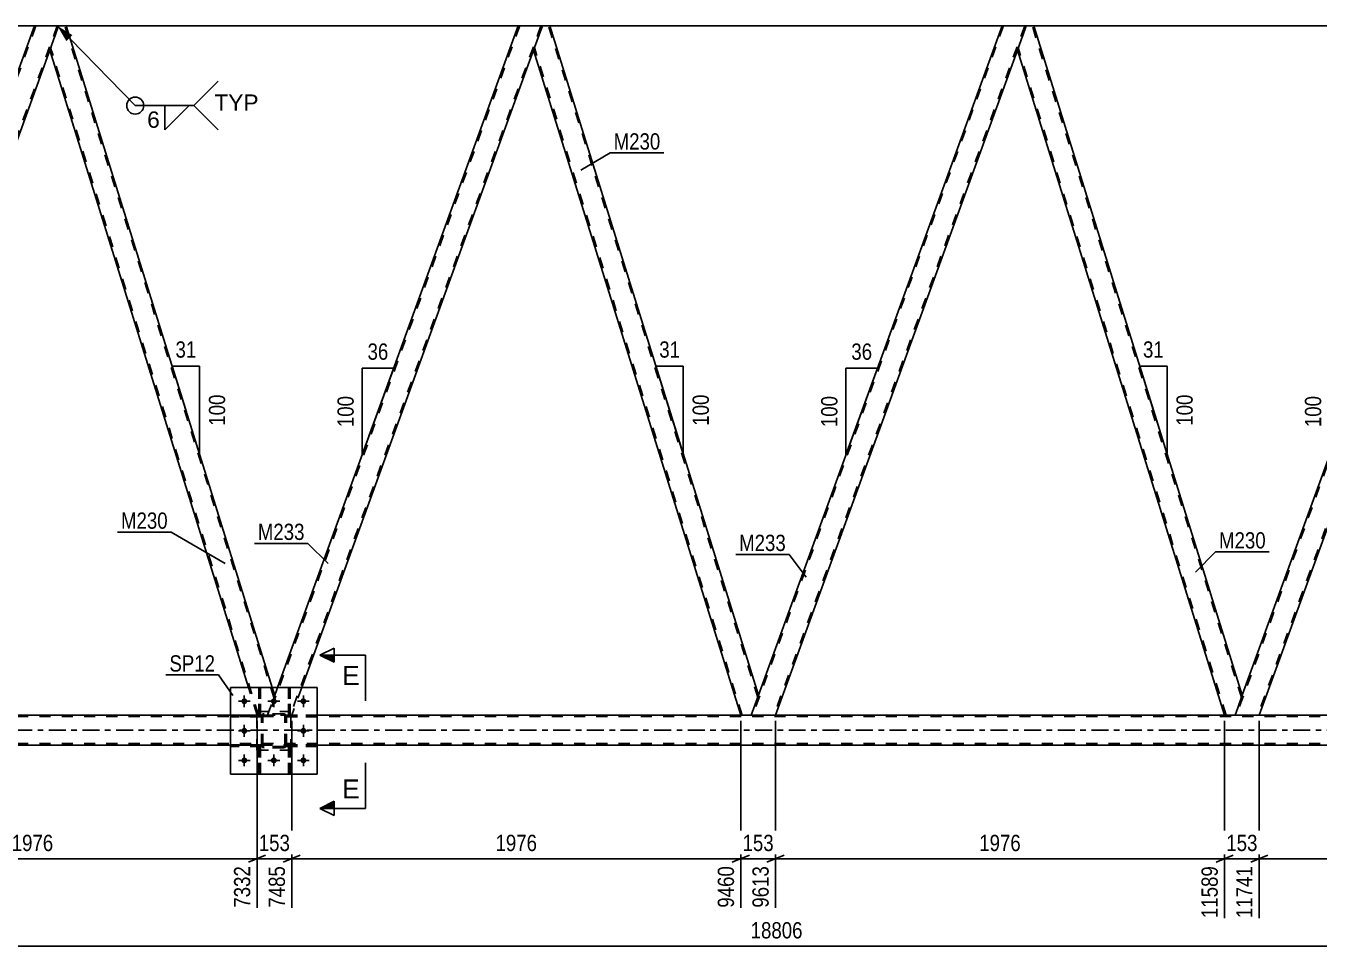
# Model space of a CAD drawing. Header units: millimetres. Extents: x 0 to 841, y 0 to 594.
# Drawn here: x 287.2 to 514.8, y 279.2 to 441 of the extents above; entities that cross this region are included whole.
import ezdxf

# ---------------------------------------------------------------- set-up
doc = ezdxf.new("R2010")
doc.units = ezdxf.units.MM
doc.linetypes.add('DXK_LINE_DOT2', pattern=[3.9198, 1.9599, -1.9599])
doc.linetypes.add('DXK_LINE_DOT3', pattern=[5.9187, 2.979, -0.9799, 0.9799, -0.9799])
doc.styles.add('Arial', font='ARIAL.TTF', dxfattribs={"height": 0.2})
doc.styles.add('Arial Narrow', font='ARIALN.TTF', dxfattribs={"height": 0.2})

# ---------------------------------------------------------------- blocks, each defined once
blk = doc.blocks.new('Part-247305199-4721 - 4629')
at = {"color": 7, "linetype": 'DXK_LINE_DOT2'}
for p, q in [((328.69, 314.59), (323.29, 314.59)), ((323.29, 314.59), (323.29, 314.27)), ((328.69, 314.27), (323.29, 314.27)), ((328.09, 314.27), (328.09, 314.59)), ((328.69, 314.27), (328.69, 314.59))]:
    blk.add_line(p, q, dxfattribs=at)
blk = doc.blocks.new('Part-247305199-4711 - 4629')
at = {"color": 7, "linetype": 'DXK_LINE_DOT2'}
for p, q in [((333.76, 314.27), (333.44, 314.27)), ((333.44, 314.27), (333.44, 309.43)), ((333.76, 309.43), (333.76, 314.27)), ((333.44, 313.67), (333.76, 313.67)), ((333.44, 309.43), (333.76, 309.43))]:
    blk.add_line(p, q, dxfattribs=at)
blk = doc.blocks.new('Part-247305199-4708 - 4629')
at = {"color": 7, "linetype": 'DXK_LINE_DOT2'}
for p, q in [((328.56, 314.27), (328.24, 314.27)), ((328.24, 314.27), (328.24, 309.43)), ((328.56, 309.43), (328.56, 314.27)), ((328.24, 313.67), (328.56, 313.67)), ((328.24, 309.43), (328.56, 309.43))]:
    blk.add_line(p, q, dxfattribs=at)
blk = doc.blocks.new('Part-247305199-4714 - 4629')
at = {"color": 7, "linetype": 'DXK_LINE_DOT2'}
for p, q in [((338.49, 319.79), (333.09, 319.79)), ((333.09, 319.79), (333.09, 319.47)), ((333.09, 319.47), (338.49, 319.47)), ((333.69, 319.47), (333.69, 319.79)), ((338.49, 319.47), (338.49, 319.79))]:
    blk.add_line(p, q, dxfattribs=at)
blk = doc.blocks.new('Part-247305199-4717 - 4629')
at = {"color": 7, "linetype": 'DXK_LINE_DOT2'}
for p, q in [((338.49, 314.59), (333.09, 314.59)), ((333.09, 314.59), (333.09, 314.27)), ((333.09, 314.27), (338.49, 314.27)), ((333.69, 314.27), (333.69, 314.59)), ((338.49, 314.27), (338.49, 314.59))]:
    blk.add_line(p, q, dxfattribs=at)
blk = doc.blocks.new('Part-247305199-4659 - 4629')
at = {"color": 2, "linetype": 'Continuous'}
for p, q in [((288.77, 441.03), (209.21, 441.03)), ((373.9, 441.03), (294.34, 441.03)), ((459.04, 441.03), (379.48, 441.03)), ((544.17, 441.03), (464.61, 441.03))]:
    blk.add_line(p, q, dxfattribs=at)
at = {"color": 7, "linetype": 'DXK_LINE_DOT2'}
for p, q in [((294.34, 441.03), (288.77, 441.03)), ((379.48, 441.03), (373.9, 441.03)), ((464.61, 441.03), (459.04, 441.03))]:
    blk.add_line(p, q, dxfattribs=at)
blk = doc.blocks.new('Part-247305199-4728 - 4629')
at = {"color": 7, "linetype": 'DXK_LINE_DOT2'}
for p, q in [((328.69, 319.79), (323.29, 319.79)), ((323.29, 319.47), (323.29, 319.79)), ((328.69, 319.47), (323.29, 319.47)), ((328.09, 319.47), (328.09, 319.79)), ((328.69, 319.79), (328.69, 319.47))]:
    blk.add_line(p, q, dxfattribs=at)
blk = doc.blocks.new('Part-247305199-4731 - 4629')
at = {"color": 7, "linetype": 'DXK_LINE_DOT2'}
for p, q in [((328.69, 314.59), (323.29, 314.59)), ((323.29, 314.27), (323.29, 314.59)), ((328.69, 314.27), (323.29, 314.27)), ((328.09, 314.27), (328.09, 314.59)), ((328.69, 314.59), (328.69, 314.27))]:
    blk.add_line(p, q, dxfattribs=at)
blk = doc.blocks.new('Part-247305199-4734 - 4629')
at = {"color": 7, "linetype": 'DXK_LINE_DOT2'}
for p, q in [((328.24, 324.63), (328.24, 319.79)), ((328.56, 324.63), (328.24, 324.63)), ((328.56, 319.79), (328.56, 324.63)), ((328.24, 320.39), (328.56, 320.39)), ((328.24, 319.79), (328.56, 319.79))]:
    blk.add_line(p, q, dxfattribs=at)
blk = doc.blocks.new('Part-247305199-4670 - 4629')
at = {"color": 7, "linetype": 'DXK_LINE_DOT2'}
for p, q in [((328.24, 319.79), (328.24, 324.63)), ((328.24, 324.63), (328.56, 324.63)), ((328.56, 324.63), (328.56, 319.79)), ((328.24, 320.39), (328.56, 320.39)), ((328.56, 319.79), (328.24, 319.79))]:
    blk.add_line(p, q, dxfattribs=at)
blk = doc.blocks.new('Part-247305199-4737 - 4629')
at = {"color": 7, "linetype": 'DXK_LINE_DOT2'}
for p, q in [((333.44, 324.63), (333.44, 319.79)), ((333.76, 324.63), (333.44, 324.63)), ((333.76, 319.79), (333.76, 324.63)), ((333.44, 320.39), (333.76, 320.39)), ((333.44, 319.79), (333.76, 319.79))]:
    blk.add_line(p, q, dxfattribs=at)
blk = doc.blocks.new('Part-247305199-4673 - 4629')
at = {"color": 7, "linetype": 'DXK_LINE_DOT2'}
for p, q in [((333.09, 319.47), (333.09, 319.79)), ((333.09, 319.79), (338.49, 319.79)), ((338.49, 319.47), (333.09, 319.47)), ((333.69, 319.47), (333.69, 319.79)), ((338.49, 319.79), (338.49, 319.47))]:
    blk.add_line(p, q, dxfattribs=at)
blk = doc.blocks.new('Bolt-247305199-4740 - 4629')
at = {"color": 1, "linetype": 'Continuous'}
for p, q in [((325.69, 323.27), (325.69, 322.58)), ((330.89, 323.27), (330.89, 322.58)), ((336.09, 323.27), (336.09, 322.58)), ((324.65, 322.23), (325.34, 322.23)), ((325.69, 321.19), (325.69, 321.89)), ((326.73, 322.23), (326.03, 322.23)), ((329.85, 322.23), (330.54, 322.23)), ((330.89, 321.19), (330.89, 321.89)), ((331.93, 322.23), (331.23, 322.23)), ((335.05, 322.23), (335.74, 322.23)), ((336.09, 321.19), (336.09, 321.89)), ((337.13, 322.23), (336.43, 322.23)), ((324.65, 317.03), (325.34, 317.03)), ((325.69, 318.07), (325.69, 317.38)), ((325.69, 315.99), (325.69, 316.69)), ((326.73, 317.03), (326.03, 317.03)), ((335.05, 317.03), (335.74, 317.03)), ((336.09, 318.07), (336.09, 317.38)), ((336.09, 315.99), (336.09, 316.69)), ((337.13, 317.03), (336.43, 317.03)), ((324.65, 311.83), (325.34, 311.83)), ((325.69, 312.87), (325.69, 312.18)), ((326.73, 311.83), (326.03, 311.83)), ((329.85, 311.83), (330.54, 311.83)), ((330.89, 312.87), (330.89, 312.18)), ((331.93, 311.83), (331.23, 311.83)), ((335.05, 311.83), (335.74, 311.83)), ((336.09, 312.87), (336.09, 312.18)), ((337.13, 311.83), (336.43, 311.83)), ((325.69, 310.79), (325.69, 311.49)), ((330.89, 310.79), (330.89, 311.49)), ((336.09, 310.79), (336.09, 311.49))]:
    blk.add_line(p, q, dxfattribs=at)
blk = doc.blocks.new('Part-247305199-4676 - 4629')
at = {"color": 7, "linetype": 'DXK_LINE_DOT2'}
for p, q in [((333.44, 319.79), (333.44, 324.63)), ((333.44, 324.63), (333.76, 324.63)), ((333.76, 324.63), (333.76, 319.79)), ((333.44, 320.39), (333.76, 320.39)), ((333.76, 319.79), (333.44, 319.79))]:
    blk.add_line(p, q, dxfattribs=at)
blk = doc.blocks.new('Part-247305199-4720 - 4629')
at = {"color": 7, "linetype": 'DXK_LINE_DOT2'}
for p, q in [((328.69, 319.79), (323.29, 319.79)), ((323.29, 319.79), (323.29, 319.47)), ((328.69, 319.47), (323.29, 319.47)), ((328.09, 319.47), (328.09, 319.79)), ((328.69, 319.47), (328.69, 319.79))]:
    blk.add_line(p, q, dxfattribs=at)
blk = doc.blocks.new('Part-247305199-4725 - 4629')
at = {"color": 7, "linetype": 'DXK_LINE_DOT2'}
for p, q in [((333.09, 314.27), (333.09, 314.59)), ((333.09, 314.59), (338.49, 314.59)), ((338.49, 314.27), (333.09, 314.27)), ((333.69, 314.27), (333.69, 314.59)), ((338.49, 314.59), (338.49, 314.27))]:
    blk.add_line(p, q, dxfattribs=at)
blk = doc.blocks.new('Bolt-247305199-4739 - 4629')
at = {"linetype": 'Continuous'}
for points in [[(326.21, 322.23, -1), (325.17, 322.23, -1)], [(331.41, 322.23, -1), (330.37, 322.23, -1)], [(336.61, 322.23, -1), (335.57, 322.23, -1)], [(326.21, 317.03, -1), (325.17, 317.03, -1)], [(336.61, 317.03, -1), (335.57, 317.03, -1)], [(326.21, 311.83, -1), (325.17, 311.83, -1)], [(331.41, 311.83, -1), (330.37, 311.83, -1)], [(336.61, 311.83, -1), (335.57, 311.83, -1)]]:
    blk.add_hatch(color=1, dxfattribs=at).paths.add_polyline_path(points)
at = {"color": 1, "linetype": 'Continuous'}
for p, q in [((325.69, 323.27), (325.69, 321.19)), ((330.89, 323.27), (330.89, 321.19)), ((336.09, 323.27), (336.09, 321.19)), ((326.73, 322.23), (324.65, 322.23)), ((331.93, 322.23), (329.85, 322.23)), ((337.13, 322.23), (335.05, 322.23)), ((326.73, 317.03), (324.65, 317.03)), ((325.69, 318.07), (325.69, 315.99)), ((337.13, 317.03), (335.05, 317.03)), ((336.09, 318.07), (336.09, 315.99)), ((326.73, 311.83), (324.65, 311.83)), ((325.69, 312.87), (325.69, 310.79)), ((331.93, 311.83), (329.85, 311.83)), ((330.89, 312.87), (330.89, 310.79)), ((337.13, 311.83), (335.05, 311.83)), ((336.09, 312.87), (336.09, 310.79))]:
    blk.add_line(p, q, dxfattribs=at)
blk = doc.blocks.new('Part-247305199-4908 - 4629')
at = {"color": 7, "linetype": 'DXK_LINE_DOT2'}
for p, q in [((328.24, 309.43), (328.24, 314.27)), ((328.24, 314.27), (328.56, 314.27)), ((328.56, 314.27), (328.56, 309.43)), ((328.24, 313.67), (328.56, 313.67)), ((328.56, 309.43), (328.24, 309.43))]:
    blk.add_line(p, q, dxfattribs=at)
blk = doc.blocks.new('Part-247305199-4804 - 4629')
at = {"color": 7, "linetype": 'DXK_LINE_DOT2'}
for p, q in [((726.7, 319.57), (66.38, 319.57)), ((338.49, 319.81), (323.29, 319.81)), ((726.7, 314.77), (66.38, 314.77)), ((338.49, 314.53), (323.29, 314.53))]:
    blk.add_line(p, q, dxfattribs=at)
at = {"color": 2, "linetype": 'Continuous'}
for p, q in [((323.29, 319.81), (168.22, 319.81)), ((578.7, 319.81), (338.49, 319.81)), ((323.29, 314.53), (168.22, 314.53)), ((578.7, 314.53), (338.49, 314.53))]:
    blk.add_line(p, q, dxfattribs=at)
at = {"color": 7, "linetype": 'DXK_LINE_DOT3'}
blk.add_line((66.38, 317.17), (726.7, 317.17), dxfattribs=at)
blk = doc.blocks.new('Part-247305199-4809 - 4629')
at = {"color": 7, "linetype": 'DXK_LINE_DOT2'}
for p, q in [((459.29, 441.03), (415.17, 319.81)), ((463.04, 441.03), (418.92, 319.81)), ((463.29, 441.03), (461.75, 436.78)), ((416.18, 323.28), (414.92, 319.81)), ((419.17, 319.81), (414.92, 319.81))]:
    blk.add_line(p, q, dxfattribs=at)
at = {"color": 2, "linetype": 'Continuous'}
for p, q in [((459.04, 441.03), (416.18, 323.28)), ((459.04, 441.03), (463.29, 441.03)), ((461.75, 436.78), (419.17, 319.81))]:
    blk.add_line(p, q, dxfattribs=at)
blk = doc.blocks.new('Part-247305199-4814 - 4629')
at = {"color": 2, "linetype": 'Continuous'}
for p, q in [((463.29, 441.03), (461.75, 436.78)), ((464.61, 441.03), (463.29, 441.03)), ((501.31, 323.28), (464.61, 441.03)), ((461.75, 436.78), (498.2, 319.81)), ((501.31, 323.28), (501.04, 322.54)), ((501.04, 322.54), (500.05, 319.81))]:
    blk.add_line(p, q, dxfattribs=at)
at = {"color": 7, "linetype": 'DXK_LINE_DOT2'}
for p, q in [((501.18, 322.91), (464.36, 441.03)), ((498.46, 319.81), (461.88, 437.15)), ((501.29, 323.22), (501.04, 322.54)), ((500.05, 319.81), (498.2, 319.81))]:
    blk.add_line(p, q, dxfattribs=at)
blk = doc.blocks.new('Part-247305199-4843 - 4629')
at = {"color": 7, "linetype": 'DXK_LINE_DOT2'}
for p, q in [((328.69, 319.55), (328.72, 319.74)), ((328.72, 319.74), (328.69, 319.55)), ((328.69, 314.51), (328.69, 319.55)), ((328.93, 319.55), (328.94, 319.65)), ((328.93, 314.51), (328.93, 319.55)), ((328.94, 319.65), (329, 319.72)), ((328.98, 320), (329.17, 320.03)), ((329.17, 320.03), (328.98, 320)), ((329, 319.72), (329.07, 319.78)), ((329.07, 319.78), (329.17, 319.79)), ((332.61, 320.03), (329.17, 320.03)), ((329.17, 319.79), (332.61, 319.79)), ((332.61, 320.03), (332.79, 320)), ((332.79, 320), (332.61, 320.03)), ((332.61, 319.79), (332.7, 319.78)), ((332.7, 319.78), (332.78, 319.72)), ((332.78, 319.72), (332.83, 319.65)), ((332.83, 319.65), (332.85, 319.55)), ((332.85, 314.51), (332.85, 319.55)), ((333.05, 319.74), (333.09, 319.55)), ((333.09, 319.55), (333.05, 319.74)), ((333.09, 314.51), (333.09, 319.55)), ((328.72, 314.33), (328.69, 314.51)), ((328.69, 314.51), (328.72, 314.33)), ((328.94, 314.42), (328.93, 314.51)), ((329, 314.34), (328.94, 314.42)), ((329.07, 314.29), (329, 314.34)), ((329.17, 314.27), (329.07, 314.29)), ((332.61, 314.27), (329.17, 314.27)), ((332.7, 314.29), (332.61, 314.27)), ((332.78, 314.34), (332.7, 314.29)), ((332.83, 314.42), (332.78, 314.34)), ((332.85, 314.51), (332.83, 314.42)), ((333.09, 314.51), (333.05, 314.33)), ((333.05, 314.33), (333.09, 314.51)), ((329.17, 314.03), (328.98, 314.07)), ((328.98, 314.07), (329.17, 314.03)), ((332.61, 314.03), (329.17, 314.03)), ((332.79, 314.07), (332.61, 314.03)), ((332.61, 314.03), (332.79, 314.07))]:
    blk.add_line(p, q, dxfattribs=at)
at = {"color": 7, "linetype": 'DXK_LINE_DOT3'}
blk.add_line((330.89, 317.03), (330.89, 317.03), dxfattribs=at)
at = {"color": 7, "linetype": 'DXK_LINE_DOT2'}
for centre, start, end in [((329.17, 319.55), 112.5, 157.5), ((329.17, 319.55), 112.5, 157.5), ((332.61, 319.55), 22.5, 67.5), ((332.61, 319.55), 22.5, 67.5), ((329.17, 314.51), 202.5, 247.5), ((329.17, 314.51), 202.5, 247.5), ((332.61, 314.51), 292.5, 337.5), ((332.61, 314.51), 292.5, 337.5)]:
    blk.add_arc(centre, 0.48, start, end, dxfattribs=at)
blk = doc.blocks.new('Part-247305199-4863 - 4629')
at = {"color": 2, "linetype": 'Continuous'}
for p, q in [((338.49, 324.63), (323.29, 324.63)), ((323.29, 324.63), (323.29, 309.43)), ((338.49, 324.63), (338.49, 309.43)), ((338.49, 309.43), (323.29, 309.43))]:
    blk.add_line(p, q, dxfattribs=at)
blk = doc.blocks.new('Part-247305199-4864 - 4629')
at = {"color": 7, "linetype": 'DXK_LINE_DOT2'}
for p, q in [((323.29, 324.63), (338.49, 324.63)), ((323.29, 324.63), (323.29, 309.43)), ((338.49, 324.63), (338.49, 309.43)), ((323.29, 309.43), (338.49, 309.43))]:
    blk.add_line(p, q, dxfattribs=at)
blk = doc.blocks.new('Part-247305199-4865 - 4629')
at = {"color": 7, "linetype": 'DXK_LINE_DOT2'}
for p, q in [((328.69, 319.55), (328.72, 319.74)), ((328.72, 319.74), (328.69, 319.55)), ((328.69, 314.51), (328.69, 319.55)), ((328.93, 319.55), (328.94, 319.65)), ((328.93, 314.51), (328.93, 319.55)), ((328.94, 319.65), (329, 319.72)), ((328.98, 320), (329.17, 320.03)), ((329.17, 320.03), (328.98, 320)), ((329, 319.72), (329.07, 319.78)), ((329.07, 319.78), (329.17, 319.79)), ((332.61, 320.03), (329.17, 320.03)), ((329.17, 319.79), (332.61, 319.79)), ((332.61, 320.03), (332.79, 320)), ((332.79, 320), (332.61, 320.03)), ((332.61, 319.79), (332.7, 319.78)), ((332.7, 319.78), (332.78, 319.72)), ((332.78, 319.72), (332.83, 319.65)), ((332.83, 319.65), (332.85, 319.55)), ((332.85, 314.51), (332.85, 319.55)), ((333.05, 319.74), (333.09, 319.55)), ((333.09, 319.55), (333.05, 319.74)), ((333.09, 314.51), (333.09, 319.55)), ((328.72, 314.33), (328.69, 314.51)), ((328.69, 314.51), (328.72, 314.33)), ((328.94, 314.42), (328.93, 314.51)), ((329, 314.34), (328.94, 314.42)), ((329.07, 314.29), (329, 314.34)), ((329.17, 314.27), (329.07, 314.29)), ((332.61, 314.27), (329.17, 314.27)), ((332.7, 314.29), (332.61, 314.27)), ((332.78, 314.34), (332.7, 314.29)), ((332.83, 314.42), (332.78, 314.34)), ((332.85, 314.51), (332.83, 314.42)), ((333.09, 314.51), (333.05, 314.33)), ((333.05, 314.33), (333.09, 314.51)), ((329.17, 314.03), (328.98, 314.07)), ((328.98, 314.07), (329.17, 314.03)), ((332.61, 314.03), (329.17, 314.03)), ((332.79, 314.07), (332.61, 314.03)), ((332.61, 314.03), (332.79, 314.07))]:
    blk.add_line(p, q, dxfattribs=at)
at = {"color": 7, "linetype": 'DXK_LINE_DOT3'}
blk.add_line((330.89, 317.03), (330.89, 317.03), dxfattribs=at)
at = {"color": 7, "linetype": 'DXK_LINE_DOT2'}
for centre, start, end in [((329.17, 319.55), 112.5, 157.5), ((329.17, 319.55), 112.5, 157.5), ((332.61, 319.55), 22.5, 67.5), ((332.61, 319.55), 22.5, 67.5), ((329.17, 314.51), 202.5, 247.5), ((329.17, 314.51), 202.5, 247.5), ((332.61, 314.51), 292.5, 337.5), ((332.61, 314.51), 292.5, 337.5)]:
    blk.add_arc(centre, 0.48, start, end, dxfattribs=at)
blk = doc.blocks.new('Part-247305199-4866 - 4629')
at = {"color": 7, "linetype": 'DXK_LINE_DOT2'}
for p, q in [((333.89, 320.43), (327.89, 320.43)), ((327.89, 313.63), (327.89, 320.43)), ((333.89, 313.63), (333.89, 320.43)), ((333.89, 313.63), (327.89, 313.63))]:
    blk.add_line(p, q, dxfattribs=at)
blk = doc.blocks.new('Part-247305199-4867 - 4629')
at = {"color": 7, "linetype": 'DXK_LINE_DOT2'}
for p, q in [((333.89, 320.43), (327.89, 320.43)), ((327.89, 313.63), (327.89, 320.43)), ((333.89, 313.63), (333.89, 320.43)), ((333.89, 313.63), (327.89, 313.63))]:
    blk.add_line(p, q, dxfattribs=at)
blk = doc.blocks.new('Part-247305199-4909 - 4629')
at = {"color": 7, "linetype": 'DXK_LINE_DOT2'}
for p, q in [((333.44, 309.43), (333.44, 314.27)), ((333.44, 314.27), (333.76, 314.27)), ((333.76, 314.27), (333.76, 309.43)), ((333.44, 313.67), (333.76, 313.67)), ((333.76, 309.43), (333.44, 309.43))]:
    blk.add_line(p, q, dxfattribs=at)
blk = doc.blocks.new('Part-247305199-4919 - 4629')
at = {"color": 7, "linetype": 'DXK_LINE_DOT2'}
for p, q in [((544.43, 441.03), (500.31, 319.81)), ((548.17, 441.03), (504.05, 319.81)), ((548.43, 441.03), (546.88, 436.78)), ((501.31, 323.28), (500.05, 319.81)), ((504.31, 319.81), (500.05, 319.81))]:
    blk.add_line(p, q, dxfattribs=at)
at = {"color": 2, "linetype": 'Continuous'}
for p, q in [((544.17, 441.03), (501.31, 323.28)), ((544.17, 441.03), (548.43, 441.03)), ((546.88, 436.78), (504.31, 319.81))]:
    blk.add_line(p, q, dxfattribs=at)
blk = doc.blocks.new('Part-247305199-4924 - 4629')
at = {"color": 2, "linetype": 'Continuous'}
for p, q in [((378.16, 441.03), (376.61, 436.78)), ((378.16, 441.03), (379.48, 441.03)), ((416.18, 323.28), (379.48, 441.03)), ((376.61, 436.78), (413.07, 319.81)), ((414.92, 319.81), (416.18, 323.28))]:
    blk.add_line(p, q, dxfattribs=at)
at = {"color": 7, "linetype": 'DXK_LINE_DOT2'}
for p, q in [((416.04, 322.91), (379.22, 441.03)), ((413.32, 319.81), (376.75, 437.15)), ((414.92, 319.81), (413.07, 319.81))]:
    blk.add_line(p, q, dxfattribs=at)
blk = doc.blocks.new('Part-247305199-4929 - 4629')
at = {"color": 7, "linetype": 'DXK_LINE_DOT2'}
for p, q in [((374.16, 441.03), (330.04, 319.81)), ((377.9, 441.03), (333.78, 319.81)), ((378.16, 441.03), (376.61, 436.78)), ((331.54, 324.63), (329.78, 319.81)), ((335.79, 324.63), (334.04, 319.81)), ((334.04, 319.81), (329.78, 319.81))]:
    blk.add_line(p, q, dxfattribs=at)
at = {"color": 2, "linetype": 'Continuous'}
for p, q in [((373.9, 441.03), (331.54, 324.63)), ((373.9, 441.03), (378.16, 441.03)), ((376.61, 436.78), (335.79, 324.63))]:
    blk.add_line(p, q, dxfattribs=at)
blk = doc.blocks.new('Part-247305199-4934 - 4629')
at = {"color": 2, "linetype": 'Continuous'}
for p, q in [((293.02, 441.03), (291.48, 436.78)), ((294.34, 441.03), (293.02, 441.03)), ((330.62, 324.63), (294.34, 441.03)), ((326.43, 324.63), (291.48, 436.78))]:
    blk.add_line(p, q, dxfattribs=at)
at = {"color": 7, "linetype": 'DXK_LINE_DOT2'}
for p, q in [((330.91, 322.91), (294.09, 441.03)), ((328.19, 319.81), (291.61, 437.15)), ((327.94, 319.81), (326.43, 324.63)), ((329.78, 319.81), (331.04, 323.28)), ((331.04, 323.28), (330.62, 324.63)), ((327.94, 319.81), (329.78, 319.81))]:
    blk.add_line(p, q, dxfattribs=at)
blk = doc.blocks.new('Part-247305199-4939 - 4629')
at = {"color": 7, "linetype": 'DXK_LINE_DOT2'}
for p, q in [((289.02, 441.03), (244.9, 319.81)), ((292.77, 441.03), (248.65, 319.81)), ((293.02, 441.03), (291.48, 436.78)), ((245.91, 323.28), (244.65, 319.81)), ((248.9, 319.81), (244.65, 319.81))]:
    blk.add_line(p, q, dxfattribs=at)
at = {"color": 2, "linetype": 'Continuous'}
for p, q in [((288.77, 441.03), (245.91, 323.28)), ((288.77, 441.03), (293.02, 441.03)), ((291.48, 436.78), (248.9, 319.81))]:
    blk.add_line(p, q, dxfattribs=at)
blk = doc.blocks.new('StraightDimension-247305199-54468 - 4629')
at = {"color": 7, "linetype": 'Continuous'}
for p, q in [((419.17, 318.81), (419.17, 285.92)), ((498.2, 318.81), (498.2, 284.09)), ((420.67, 295.13), (417.67, 293.93)), ((419.17, 294.53), (498.2, 294.53)), ((496.7, 293.93), (499.7, 295.13))]:
    blk.add_line(p, q, dxfattribs=at)
at = {"color": 0}
blk.add_wipeout([(462.94, 295.28), (462.94, 299.48), (454.43, 299.48), (454.43, 295.28)], dxfattribs=at)
at = {"color": 0, "linetype": 'Continuous'}
blk.add_wipeout([(497.6, 293.83), (493.4, 293.83), (493.4, 283.49), (497.6, 283.49)], dxfattribs=at)
at = {"color": 3, "style": 'Arial Narrow'}
blk.add_text('1976', height=2.863, dxfattribs=at).set_placement((455.03, 295.88))
at = {"color": 3, "linetype": 'Continuous', "style": 'Arial Narrow'}
blk.add_text('11589', height=2.863, rotation=90.0002, dxfattribs=at).set_placement((497, 284.09))
blk = doc.blocks.new('StraightDimension-247305199-5794 - 4629')
at = {"color": 7, "linetype": 'Continuous'}
blk.add_line((57.12, 279.16), (781.63, 279.16), dxfattribs=at)
at = {"color": 0}
blk.add_wipeout([(424.54, 279.91), (424.54, 284.11), (414.2, 284.11), (414.2, 279.91)], dxfattribs=at)
at = {"color": 3, "style": 'Arial Narrow'}
blk.add_text('18806', height=2.863, dxfattribs=at).set_placement((414.8, 280.51))
blk = doc.blocks.new('AngleDimension-247305199-54295 - 4629')
at = {"color": 7, "linetype": 'Continuous'}
for p, q in [((315.39, 373.51), (313, 381.17)), ((317.82, 381.17), (313, 381.17)), ((317.82, 365.71), (313, 381.17)), ((317.82, 365.71), (317.82, 381.17))]:
    blk.add_line(p, q, dxfattribs=at)
at = {"color": 0}
for points in [[(317.84, 382.07), (317.84, 386.27), (312.98, 386.27), (312.98, 382.07)], [(322.92, 376.78), (318.72, 376.78), (318.72, 370.1), (322.92, 370.1)]]:
    blk.add_wipeout(points, dxfattribs=at)
at = {"color": 3, "style": 'Arial Narrow'}
blk.add_text('31', height=2.863, dxfattribs=at).set_placement((313.58, 382.67))
blk.add_text('100', height=2.863, rotation=90.0002, dxfattribs=at).set_placement((322.32, 370.7))
blk = doc.blocks.new('StraightDimension-247305199-54470 - 4629')
at = {"color": 7, "linetype": 'Continuous'}
for p, q in [((334.04, 318.81), (334.04, 285.92)), ((413.07, 318.81), (413.07, 285.92)), ((335.54, 295.13), (332.54, 293.93)), ((334.04, 294.53), (413.07, 294.53)), ((411.57, 293.93), (414.57, 295.13))]:
    blk.add_line(p, q, dxfattribs=at)
at = {"color": 0}
blk.add_wipeout([(377.81, 295.28), (377.81, 299.48), (369.3, 299.48), (369.3, 295.28)], dxfattribs=at)
at = {"color": 0, "linetype": 'Continuous'}
blk.add_wipeout([(412.47, 293.83), (408.27, 293.83), (408.27, 285.32), (412.47, 285.32)], dxfattribs=at)
at = {"color": 3, "style": 'Arial Narrow'}
blk.add_text('1976', height=2.863, dxfattribs=at).set_placement((369.9, 295.88))
at = {"color": 3, "linetype": 'Continuous', "style": 'Arial Narrow'}
blk.add_text('9460', height=2.863, rotation=90.0002, dxfattribs=at).set_placement((411.87, 285.92))
blk = doc.blocks.new('AngleDimension-247305199-54323 - 4629')
at = {"color": 7, "linetype": 'Continuous'}
for p, q in [((400.52, 373.51), (398.13, 381.17)), ((402.95, 381.17), (398.13, 381.17)), ((402.95, 365.71), (398.13, 381.17)), ((402.95, 365.71), (402.95, 381.17))]:
    blk.add_line(p, q, dxfattribs=at)
at = {"color": 0}
for points in [[(402.97, 382.07), (402.97, 386.27), (398.12, 386.27), (398.12, 382.07)], [(408.05, 376.78), (403.85, 376.78), (403.85, 370.1), (408.05, 370.1)]]:
    blk.add_wipeout(points, dxfattribs=at)
at = {"color": 3, "style": 'Arial Narrow'}
blk.add_text('31', height=2.863, dxfattribs=at).set_placement((398.72, 382.67))
blk.add_text('100', height=2.863, rotation=90.0002, dxfattribs=at).set_placement((407.45, 370.7))
blk = doc.blocks.new('AngleDimension-247305199-54325 - 4629')
at = {"color": 7, "linetype": 'Continuous'}
for p, q in [((346.44, 380.8), (351.98, 380.8)), ((346.44, 365.58), (351.98, 380.8)), ((346.44, 365.58), (346.44, 380.8)), ((347.63, 368.86), (351.98, 380.8))]:
    blk.add_line(p, q, dxfattribs=at)
at = {"color": 0}
for points in [[(351.64, 381.7), (351.64, 385.9), (346.78, 385.9), (346.78, 381.7)], [(345.54, 376.53), (341.34, 376.53), (341.34, 369.85), (345.54, 369.85)]]:
    blk.add_wipeout(points, dxfattribs=at)
at = {"color": 3, "style": 'Arial Narrow'}
blk.add_text('36', height=2.863, dxfattribs=at).set_placement((347.38, 382.3))
blk.add_text('100', height=2.863, rotation=90.0002, dxfattribs=at).set_placement((344.94, 370.45))
blk = doc.blocks.new('AngleDimension-247305199-54351 - 4629')
at = {"color": 7, "linetype": 'Continuous'}
for p, q in [((485.66, 373.51), (483.27, 381.17)), ((488.09, 381.17), (483.27, 381.17)), ((488.09, 365.71), (483.27, 381.17)), ((488.09, 365.71), (488.09, 381.17))]:
    blk.add_line(p, q, dxfattribs=at)
at = {"color": 0}
for points in [[(488.11, 382.07), (488.11, 386.27), (483.25, 386.27), (483.25, 382.07)], [(493.19, 376.78), (488.99, 376.78), (488.99, 370.1), (493.19, 370.1)]]:
    blk.add_wipeout(points, dxfattribs=at)
at = {"color": 3, "style": 'Arial Narrow'}
blk.add_text('31', height=2.863, dxfattribs=at).set_placement((483.85, 382.67))
blk.add_text('100', height=2.863, rotation=90.0002, dxfattribs=at).set_placement((492.59, 370.7))
blk = doc.blocks.new('AngleDimension-247305199-54353 - 4629')
at = {"color": 7, "linetype": 'Continuous'}
for p, q in [((431.57, 380.8), (437.12, 380.8)), ((431.57, 365.58), (437.12, 380.8)), ((431.57, 365.58), (431.57, 380.8)), ((432.77, 368.86), (437.12, 380.8))]:
    blk.add_line(p, q, dxfattribs=at)
at = {"color": 0}
for points in [[(436.77, 381.7), (436.77, 385.9), (431.92, 385.9), (431.92, 381.7)], [(430.67, 376.53), (426.47, 376.53), (426.47, 369.85), (430.67, 369.85)]]:
    blk.add_wipeout(points, dxfattribs=at)
at = {"color": 3, "style": 'Arial Narrow'}
blk.add_text('36', height=2.863, dxfattribs=at).set_placement((432.52, 382.3))
blk.add_text('100', height=2.863, rotation=90.0002, dxfattribs=at).set_placement((430.07, 370.45))
blk = doc.blocks.new('AngleDimension-247305199-54381 - 4629')
at = {"color": 7, "linetype": 'Continuous'}
for p, q in [((516.71, 380.8), (522.25, 380.8)), ((516.71, 365.58), (522.25, 380.8)), ((516.71, 365.58), (516.71, 380.8)), ((517.9, 368.86), (522.25, 380.8))]:
    blk.add_line(p, q, dxfattribs=at)
at = {"color": 0}
for points in [[(521.91, 381.7), (521.91, 385.9), (517.05, 385.9), (517.05, 381.7)], [(515.81, 376.53), (511.61, 376.53), (511.61, 369.85), (515.81, 369.85)]]:
    blk.add_wipeout(points, dxfattribs=at)
at = {"color": 3, "style": 'Arial Narrow'}
blk.add_text('36', height=2.863, dxfattribs=at).set_placement((517.65, 382.3))
blk.add_text('100', height=2.863, rotation=90.0002, dxfattribs=at).set_placement((515.21, 370.45))
blk = doc.blocks.new('StraightDimension-247305199-54466 - 4629')
at = {"color": 7, "linetype": 'Continuous'}
for p, q in [((504.31, 318.81), (504.31, 284.09)), ((583.34, 318.81), (583.34, 284.09)), ((505.81, 295.13), (502.81, 293.93)), ((504.31, 294.53), (583.34, 294.53)), ((581.84, 293.93), (584.84, 295.13))]:
    blk.add_line(p, q, dxfattribs=at)
at = {"color": 0}
blk.add_wipeout([(548.08, 295.28), (548.08, 299.48), (539.57, 299.48), (539.57, 295.28)], dxfattribs=at)
at = {"color": 0, "linetype": 'Continuous'}
blk.add_wipeout([(582.74, 293.83), (578.54, 293.83), (578.54, 283.49), (582.74, 283.49)], dxfattribs=at)
at = {"color": 3, "style": 'Arial Narrow'}
blk.add_text('1976', height=2.863, dxfattribs=at).set_placement((540.17, 295.88))
at = {"color": 3, "linetype": 'Continuous', "style": 'Arial Narrow'}
blk.add_text('13717', height=2.863, rotation=90.0002, dxfattribs=at).set_placement((582.14, 284.09))
blk = doc.blocks.new('StraightDimension-247305199-54467 - 4629')
at = {"color": 7, "linetype": 'Continuous'}
for p, q in [((498.2, 318.81), (498.2, 284.09)), ((504.31, 318.81), (504.31, 284.09)), ((496.7, 293.93), (499.7, 295.13)), ((498.2, 294.53), (504.31, 294.53)), ((505.81, 295.13), (502.81, 293.93))]:
    blk.add_line(p, q, dxfattribs=at)
at = {"color": 0}
blk.add_wipeout([(504.6, 295.28), (504.6, 299.48), (497.91, 299.48), (497.91, 295.28)], dxfattribs=at)
at = {"color": 0, "linetype": 'Continuous'}
blk.add_wipeout([(503.71, 293.83), (499.51, 293.83), (499.51, 283.49), (503.71, 283.49)], dxfattribs=at)
at = {"color": 3, "style": 'Arial Narrow'}
blk.add_text('153', height=2.863, dxfattribs=at).set_placement((498.51, 295.88))
at = {"color": 3, "linetype": 'Continuous', "style": 'Arial Narrow'}
blk.add_text('11741', height=2.863, rotation=90.0002, dxfattribs=at).set_placement((503.11, 284.09))
blk = doc.blocks.new('StraightDimension-247305199-54469 - 4629')
at = {"color": 7, "linetype": 'Continuous'}
for p, q in [((413.07, 318.81), (413.07, 285.92)), ((419.17, 318.81), (419.17, 285.92)), ((411.57, 293.93), (414.57, 295.13)), ((413.07, 294.53), (419.17, 294.53)), ((420.67, 295.13), (417.67, 293.93))]:
    blk.add_line(p, q, dxfattribs=at)
at = {"color": 0}
blk.add_wipeout([(419.46, 295.28), (419.46, 299.48), (412.78, 299.48), (412.78, 295.28)], dxfattribs=at)
at = {"color": 0, "linetype": 'Continuous'}
blk.add_wipeout([(418.57, 293.83), (414.37, 293.83), (414.37, 285.32), (418.57, 285.32)], dxfattribs=at)
at = {"color": 3, "style": 'Arial Narrow'}
blk.add_text('153', height=2.863, dxfattribs=at).set_placement((413.38, 295.88))
at = {"color": 3, "linetype": 'Continuous', "style": 'Arial Narrow'}
blk.add_text('9613', height=2.863, rotation=90.0002, dxfattribs=at).set_placement((417.97, 285.92))
blk = doc.blocks.new('StraightDimension-247305199-54471 - 4629')
at = {"color": 7, "linetype": 'Continuous'}
for p, q in [((327.94, 318.81), (327.94, 285.92)), ((334.04, 318.81), (334.04, 285.92)), ((326.44, 293.93), (329.44, 295.13)), ((327.94, 294.53), (334.04, 294.53)), ((335.54, 295.13), (332.54, 293.93))]:
    blk.add_line(p, q, dxfattribs=at)
at = {"color": 0}
blk.add_wipeout([(334.33, 295.28), (334.33, 299.48), (327.64, 299.48), (327.64, 295.28)], dxfattribs=at)
at = {"color": 0, "linetype": 'Continuous'}
blk.add_wipeout([(333.44, 293.83), (329.24, 293.83), (329.24, 285.32), (333.44, 285.32)], dxfattribs=at)
at = {"color": 3, "style": 'Arial Narrow'}
blk.add_text('153', height=2.863, dxfattribs=at).set_placement((328.24, 295.88))
at = {"color": 3, "linetype": 'Continuous', "style": 'Arial Narrow'}
blk.add_text('7485', height=2.863, rotation=90.0002, dxfattribs=at).set_placement((332.84, 285.92))
blk = doc.blocks.new('StraightDimension-247305199-54472 - 4629')
at = {"color": 7, "linetype": 'Continuous'}
for p, q in [((248.9, 318.81), (248.9, 285.92)), ((327.94, 318.81), (327.94, 285.92)), ((250.4, 295.13), (247.4, 293.93)), ((248.9, 294.53), (327.94, 294.53)), ((326.44, 293.93), (329.44, 295.13))]:
    blk.add_line(p, q, dxfattribs=at)
at = {"color": 0}
blk.add_wipeout([(292.68, 295.28), (292.68, 299.48), (284.16, 299.48), (284.16, 295.28)], dxfattribs=at)
at = {"color": 0, "linetype": 'Continuous'}
blk.add_wipeout([(327.34, 293.83), (323.14, 293.83), (323.14, 285.32), (327.34, 285.32)], dxfattribs=at)
at = {"color": 3, "style": 'Arial Narrow'}
blk.add_text('1976', height=2.863, dxfattribs=at).set_placement((284.76, 295.88))
at = {"color": 3, "linetype": 'Continuous', "style": 'Arial Narrow'}
blk.add_text('7332', height=2.863, rotation=90.0002, dxfattribs=at).set_placement((326.74, 285.92))
blk = doc.blocks.new('Mark-247305199-54186 - 4629')
at = {"color": 0}
blk.add_wipeout([(505.45, 349.1), (505.45, 352.1), (497.23, 352.1), (497.23, 349.1)], dxfattribs=at)
blk.add_wipeout([(505.45, 349.1), (505.45, 352.1), (497.23, 352.1), (497.23, 349.1)], dxfattribs=at)
at = {"color": 30, "linetype": 'Continuous'}
for p, q in [((493.1, 344.96), (496.63, 348.5)), ((496.63, 348.5), (506.05, 348.5))]:
    blk.add_line(p, q, dxfattribs=at)
at = {"color": 3, "style": 'Arial Narrow'}
blk.add_text('M230', height=2.863, dxfattribs=at).set_placement((497.23, 349.1))
blk = doc.blocks.new('WeldMark-247305199-36670 - 4629')
at = {"linetype": 'Continuous'}
blk.add_hatch(color=30, dxfattribs=at).paths.add_polyline_path([(294.36, 438.36), (292.8, 441.03), (295.44, 439.41)])
at = {"color": 30, "linetype": 'Continuous'}
blk.add_line((292.8, 441.03), (306.49, 427), dxfattribs=at)
at = {"color": 3, "linetype": 'Continuous'}
for q in [(321.1, 431.29), (321.1, 422.72)]:
    blk.add_line((316.82, 427), q, dxfattribs=at)
blk.add_arc((306.49, 427), 1.5, 90, 270, dxfattribs=at)
at = {"color": 0}
blk.add_wipeout([(311.02, 422.9), (311.02, 426.3), (308.39, 426.3), (308.39, 422.9)], dxfattribs=at)
at = {"color": 30, "linetype": 'Continuous'}
blk.add_line((306.49, 427), (316.82, 427), dxfattribs=at)
at = {"color": 3, "linetype": 'Continuous'}
for p, q in [((311.68, 427), (315.96, 427)), ((315.96, 427), (311.68, 422.72)), ((311.68, 422.72), (311.68, 427))]:
    blk.add_line(p, q, dxfattribs=at)
blk.add_arc((306.49, 427), 1.5, 270, 90, dxfattribs=at)
at = {"color": 3, "style": 'Arial'}
blk.add_text('6', height=2.87, dxfattribs=at).set_placement((308.59, 423.1))
at = {"color": 0, "linetype": 'Continuous'}
blk.add_wipeout([(328.19, 426.1), (328.19, 429.1), (320.42, 429.1), (320.42, 426.1)], dxfattribs=at)
blk.add_wipeout([(328.19, 426.1), (328.19, 429.1), (320.42, 429.1), (320.42, 426.1)], dxfattribs=at)
at = {"color": 3, "linetype": 'Continuous', "style": 'Arial'}
blk.add_text('TYP', height=2.865, dxfattribs=at).set_placement((320.42, 426.1))
blk = doc.blocks.new('Mark-247305199-54204 - 4629')
at = {"color": 0}
blk.add_wipeout([(398.92, 419.27), (398.92, 422.27), (390.69, 422.27), (390.69, 419.27)], dxfattribs=at)
blk.add_wipeout([(398.92, 419.27), (398.92, 422.27), (390.69, 422.27), (390.69, 419.27)], dxfattribs=at)
at = {"color": 30, "linetype": 'Continuous'}
for p, q in [((384.9, 415.67), (390.09, 418.67)), ((390.09, 418.67), (399.52, 418.67))]:
    blk.add_line(p, q, dxfattribs=at)
at = {"color": 3, "style": 'Arial Narrow'}
blk.add_text('M230', height=2.863, dxfattribs=at).set_placement((390.69, 419.27))
blk = doc.blocks.new('Mark-247305199-4859 - 4629')
at = {"color": 0}
blk.add_wipeout([(320.55, 327.45), (320.55, 330.45), (312.51, 330.45), (312.51, 327.45)], dxfattribs=at)
blk.add_wipeout([(320.55, 327.45), (320.55, 330.45), (312.51, 330.45), (312.51, 327.45)], dxfattribs=at)
at = {"color": 30, "linetype": 'Continuous'}
for p in [(311.91, 326.85), (323.68, 323.27)]:
    blk.add_line(p, (321.15, 326.85), dxfattribs=at)
at = {"color": 3, "style": 'Arial Narrow'}
blk.add_text('SP12', height=2.863, dxfattribs=at).set_placement((312.51, 327.45))
blk = doc.blocks.new('Mark-247305199-54210 - 4629')
at = {"color": 0}
blk.add_wipeout([(312.21, 352.57), (312.21, 355.57), (303.99, 355.57), (303.99, 352.57)], dxfattribs=at)
blk.add_wipeout([(312.21, 352.57), (312.21, 355.57), (303.99, 355.57), (303.99, 352.57)], dxfattribs=at)
at = {"color": 30, "linetype": 'Continuous'}
for p in [(303.39, 351.97), (322.34, 346.47)]:
    blk.add_line(p, (312.81, 351.97), dxfattribs=at)
at = {"color": 3, "style": 'Arial Narrow'}
blk.add_text('M230', height=2.863, dxfattribs=at).set_placement((303.99, 352.57))
blk = doc.blocks.new('SectionMark-247305199-6002 - 4629')
at = {"linetype": 'Continuous'}
for points in [[(341.51, 330.33), (341.51, 329.08), (339.01, 330.33)], [(341.51, 304.63), (341.51, 303.38), (339.01, 303.38)]]:
    blk.add_hatch(color=6, dxfattribs=at).paths.add_polyline_path(points)
at = {"color": 6, "linetype": 'Continuous'}
for p, q in [((339.01, 330.33), (341.51, 331.58)), ((347.01, 330.33), (339.01, 330.33)), ((339.01, 330.33), (341.51, 329.08)), ((341.51, 329.08), (341.51, 331.58)), ((339.01, 303.38), (341.51, 304.63)), ((347.01, 303.38), (339.01, 303.38)), ((341.51, 302.13), (339.01, 303.38)), ((341.51, 304.63), (341.51, 302.13))]:
    blk.add_line(p, q, dxfattribs=at)
at = {"color": 0, "linetype": 'Continuous'}
for points in [[(346.01, 325.08), (346.01, 328.58), (342.9, 328.58), (342.9, 325.08)], [(346.01, 305.13), (346.01, 308.63), (342.9, 308.63), (342.9, 305.13)]]:
    blk.add_wipeout(points, dxfattribs=at)
at = {"color": 6, "linetype": 'Continuous'}
for p, q in [((347.01, 330.33), (347.01, 322.33)), ((347.01, 303.38), (347.01, 311.38))]:
    blk.add_line(p, q, dxfattribs=at)
at = {"color": 3, "linetype": 'Continuous', "style": 'Arial'}
for p in [(342.9, 325.08), (342.9, 305.13)]:
    blk.add_text('E', height=3.34, dxfattribs=at).set_placement(p)
blk = doc.blocks.new('Mark-247305199-54183 - 4629')
at = {"color": 0}
blk.add_wipeout([(420.99, 348.66), (420.99, 351.66), (412.77, 351.66), (412.77, 348.66)], dxfattribs=at)
blk.add_wipeout([(420.99, 348.66), (420.99, 351.66), (412.77, 351.66), (412.77, 348.66)], dxfattribs=at)
at = {"color": 30, "linetype": 'Continuous'}
for p in [(412.17, 348.06), (424.6, 344.06)]:
    blk.add_line(p, (421.59, 348.06), dxfattribs=at)
at = {"color": 3, "style": 'Arial Narrow'}
blk.add_text('M233', height=2.863, dxfattribs=at).set_placement((412.77, 348.66))
blk = doc.blocks.new('Mark-247305199-54207 - 4629')
at = {"color": 0}
blk.add_wipeout([(336.29, 350.6), (336.29, 353.6), (328.07, 353.6), (328.07, 350.6)], dxfattribs=at)
blk.add_wipeout([(336.29, 350.6), (336.29, 353.6), (328.07, 353.6), (328.07, 350.6)], dxfattribs=at)
at = {"color": 30, "linetype": 'Continuous'}
for p in [(327.47, 350), (340.43, 346.47)]:
    blk.add_line(p, (336.89, 350), dxfattribs=at)
at = {"color": 3, "style": 'Arial Narrow'}
blk.add_text('M233', height=2.863, dxfattribs=at).set_placement((328.07, 350.6))

msp = doc.modelspace()

# ---------------------------------------------------------------- block references
for name in ['Part-247305199-4659 - 4629', 'Part-247305199-4939 - 4629', 'Part-247305199-4934 - 4629', 'Part-247305199-4929 - 4629', 'Part-247305199-4924 - 4629', 'Part-247305199-4809 - 4629', 'Part-247305199-4814 - 4629', 'Part-247305199-4919 - 4629', 'Part-247305199-4863 - 4629', 'Part-247305199-4864 - 4629', 'Bolt-247305199-4740 - 4629', 'Bolt-247305199-4739 - 4629', 'Part-247305199-4734 - 4629', 'Part-247305199-4670 - 4629', 'Part-247305199-4737 - 4629', 'Part-247305199-4676 - 4629', 'Part-247305199-4804 - 4629', 'Part-247305199-4728 - 4629', 'Part-247305199-4720 - 4629', 'Part-247305199-4866 - 4629', 'Part-247305199-4867 - 4629', 'Part-247305199-4843 - 4629', 'Part-247305199-4865 - 4629', 'Part-247305199-4714 - 4629', 'Part-247305199-4673 - 4629', 'Part-247305199-4721 - 4629', 'Part-247305199-4731 - 4629', 'Part-247305199-4708 - 4629', 'Part-247305199-4908 - 4629', 'Part-247305199-4717 - 4629', 'Part-247305199-4725 - 4629', 'Part-247305199-4711 - 4629', 'Part-247305199-4909 - 4629']:
    msp.add_blockref(name, (0, 0))

# ---------------------------------------------------------------- next in the draw order: block references
msp.add_blockref('StraightDimension-247305199-54468 - 4629', (0, 0))

# ---------------------------------------------------------------- next in the draw order: block references
msp.add_blockref('StraightDimension-247305199-5794 - 4629', (0, 0))

# ---------------------------------------------------------------- next in the draw order: block references
for name in ['WeldMark-247305199-36670 - 4629', 'Mark-247305199-54204 - 4629', 'AngleDimension-247305199-54295 - 4629', 'AngleDimension-247305199-54325 - 4629', 'AngleDimension-247305199-54323 - 4629', 'AngleDimension-247305199-54353 - 4629', 'AngleDimension-247305199-54351 - 4629', 'AngleDimension-247305199-54381 - 4629', 'Mark-247305199-54210 - 4629', 'Mark-247305199-54207 - 4629', 'Mark-247305199-54183 - 4629', 'Mark-247305199-54186 - 4629', 'Mark-247305199-4859 - 4629', 'StraightDimension-247305199-54470 - 4629', 'StraightDimension-247305199-54466 - 4629']:
    msp.add_blockref(name, (0, 0))

# ---------------------------------------------------------------- next in the draw order: block references
for name in ['SectionMark-247305199-6002 - 4629', 'StraightDimension-247305199-54471 - 4629', 'StraightDimension-247305199-54469 - 4629', 'StraightDimension-247305199-54467 - 4629']:
    msp.add_blockref(name, (0, 0))

# ---------------------------------------------------------------- next in the draw order: block references
msp.add_blockref('StraightDimension-247305199-54472 - 4629', (0, 0))

doc.saveas('drawing.dxf')
